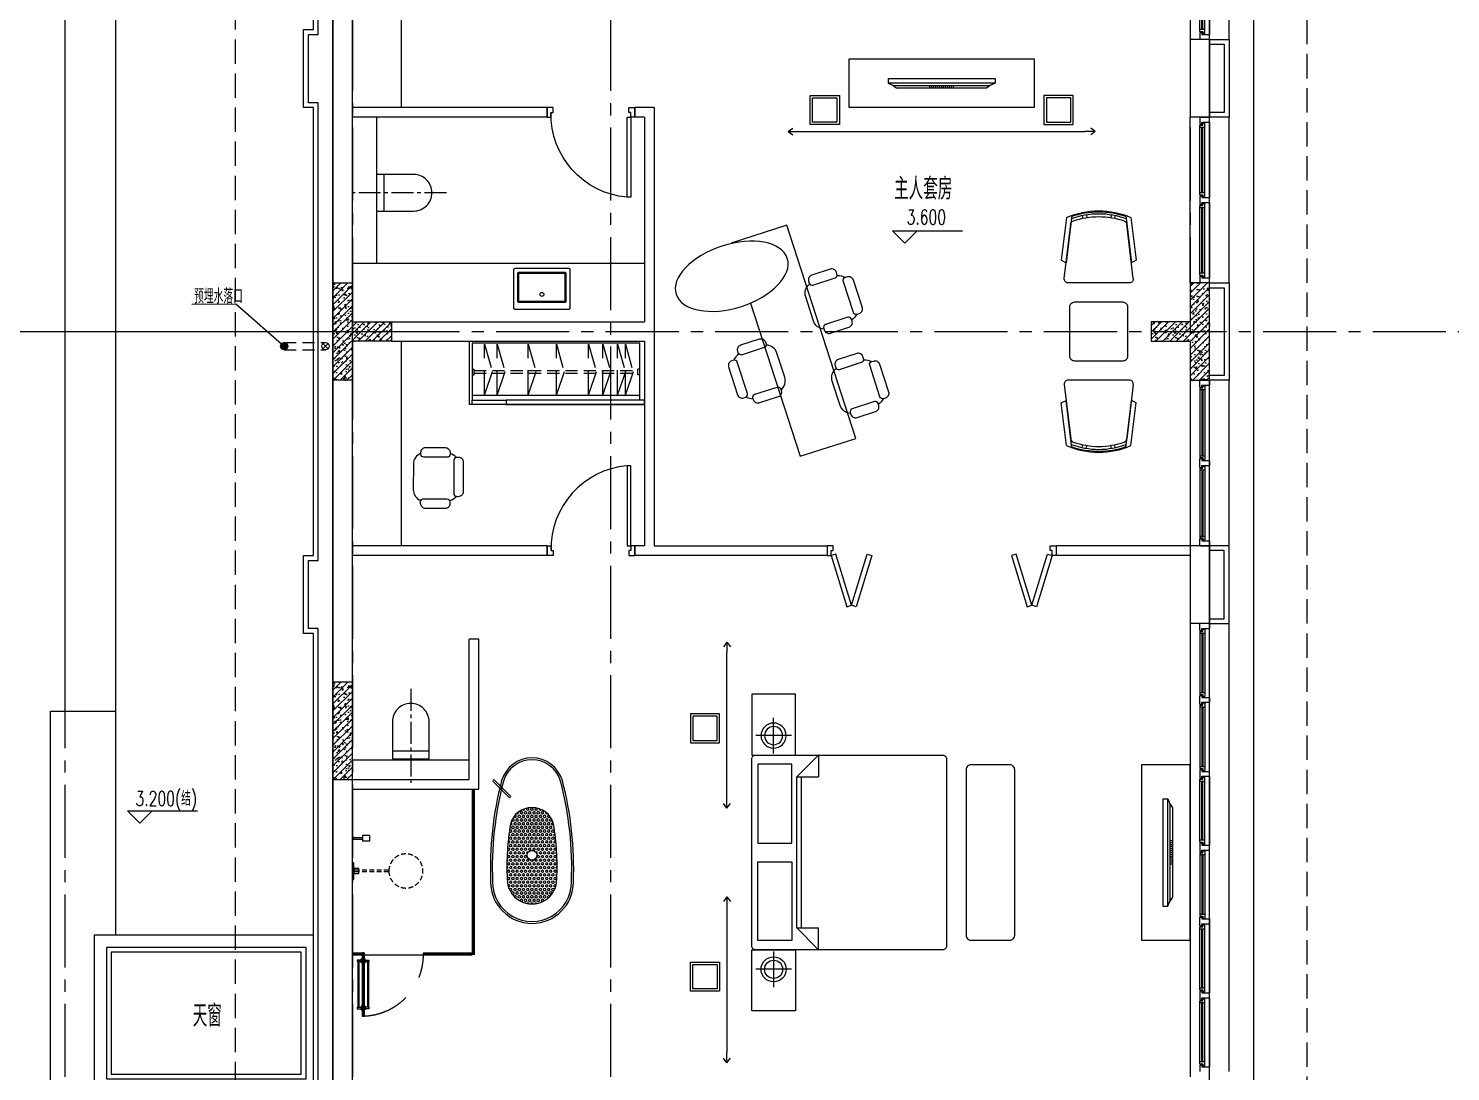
# Model space of a CAD drawing. Extents: x -395226 to -176901, y -140672 to 68263.
# Drawn here: x -269940 to -255341, y 26080 to 36792 of the extents above; entities that cross this region are included whole.
import ezdxf
from ezdxf.enums import TextEntityAlignment as Align

# ---------------------------------------------------------------- set-up
doc = ezdxf.new("R2010")
doc.units = 0
doc.header["$LTSCALE"] = 1000
doc.header["$MEASUREMENT"] = 0
for name, pattern in [('ACAD_ISO08W100', [36, 24, -3, 6, -3]), ('DASH', [0.35, 0.25, -0.1]), ('HIDDEN2', [0.1875, 0.125, -0.0625]), ('Plans$0$CENTER2', [1.125, 0.75, -0.125, 0.125, -0.125]), ('Plans$0$DASHED', [0.75, 0.5, -0.25]), ('Plans$0$DASHED2', [0.375, 0.25, -0.125]), ('Plans$0$HIDDEN', [0.375, 0.25, -0.125]), ('Plans$0$HIDDEN2', [0.1875, 0.125, -0.0625])]:
    doc.linetypes.add(name, pattern=pattern)
doc.layers.get('0').update_dxf_attribs({"linetype": 'CONTINUOUS'})
doc.layers.get('Defpoints').update_dxf_attribs({"linetype": 'CONTINUOUS'})
for name, color, linetype in [('A-COLUMN', 1, 'CONTINUOUS'), ('A-COLUMN-hatch', 252, 'CONTINUOUS'), ('A-DOTE', 8, 'ACAD_ISO08W100'), ('A-FACADE', 5, 'CONTINUOUS'), ('A-FIN-GRAN', 34, 'CONTINUOUS'), ('A-FUR', 251, 'CONTINUOUS'), ('A-LINE', 8, 'CONTINUOUS'), ('A-LVTRY', 147, 'CONTINUOUS'), ('A-NOTE', 150, 'CONTINUOUS'), ('A-RAIN', 6, 'CONTINUOUS'), ('A-ROOF', 7, 'CONTINUOUS'), ('A-TEXT-CN', 31, 'CONTINUOUS'), ('A-WALL', 2, 'CONTINUOUS'), ('A-WINDOW', 4, 'CONTINUOUS'), ('A-隔墙', 3, 'CONTINUOUS'), ('Plans$0$A_Furniture', 40, 'CONTINUOUS'), ('Plans$0$A_Hatch', 252, 'CONTINUOUS'), ('Plans$0$A_Sanitary', 150, 'CONTINUOUS'), ('Plans$0$Grid', 9, 'Plans$0$CENTER2'), ('Plans$0$WALL', 3, 'CONTINUOUS')]:
    doc.layers.add(name, color=color, linetype=linetype)
doc.layers.add('A-LEVEL', color=135, linetype='CONTINUOUS', lineweight=0)
doc.styles.add('_HZTXT', font='tjromans.shx', dxfattribs={"width": 0.7, "bigfont": 'tjhztxt.shx'})
doc.styles.add('PRC-S', font='tjromans.shx', dxfattribs={"width": 0.7, "bigfont": 'tjhztxt.shx'})
doc.styles.add('TJHZTXT', font='tjromans.shx', dxfattribs={"width": 0.8, "bigfont": 'tjhztxt.shx'})
doc.styles.add('zjz', font='tjromans.shx', dxfattribs={"width": 0.7, "height": 500, "bigfont": 'tjhztxt.shx'})
doc.linetypes.add('Plans$0$BATTING', pattern='A,0.0001,-0.1,[134,ltypeshp.shx,S=0.1,R=0,X=-0.1,Y=0],-0.2,[134,ltypeshp.shx,S=0.1,R=180,X=0.1,Y=0],-0.1', length=0.4001)

# ---------------------------------------------------------------- blocks, each defined once
blk = doc.blocks.new('Grid')
at = {"layer": 'Plans$0$Grid', "color": 8}
for p, q in [((-22498.2, 23320), (-22498.2, -15380)), ((-19548.2, 23320), (-19548.2, -15380)), ((-16898.2, 23320), (-16898.2, -15380)), ((-10948.2, 23320), (-10948.2, -15380)), ((-28198.2, -2400), (8601.8, -2400))]:
    blk.add_line(p, q, dxfattribs=at)
blk = doc.blocks.new('Columes_2F')
at = {"layer": 'A-COLUMN-hatch'}
h = blk.add_hatch(dxfattribs=at)
h.set_pattern_fill('钢筋混凝土', color=256, scale=20, style=0)
h.set_pattern_definition([(45, (-11229.38, 7900), (-35.3553, 35.3553), []), (50, (-11229.38, 7900), (143.452, -12.55), [15, -165]), (355, (-11229.38, 7900), (-27.75, 150.438), [12, -132]), (100.451, (-11217.43, 7898.95), (115.702, 137.888), [12.748, -140.228]), (46.184, (-11229.38, 7940), (213.448, -33.104), [22.5, -247.5]), (96.636, (-11211.6, 7937.24), (186.933, 194.824), [19.122, -210.343]), (351.184, (-11229.38, 7940), (186.932, 194.824), [18, -198]), (21, (-11209.38, 7930), (119.381, -80.524), [15, -165]), (326, (-11209.38, 7930), (48.663, 145.03), [12, -132]), (71.451, (-11199.43, 7923.29), (168.045, 64.506), [12.748, -140.228]), (37.5, (-11229.38, 7900), (2.432, 66.5788), [0, -130.4, 0, -134, 0, -132.5]), (7.5, (-11229.38, 7900), (52.614, 78.8823), [0, -76.4, 0, -127.4, 0, -50.5]), (327.5, (-11273.98, 7900), (106.7645, -4.511), [0, -50, 0, -156, 0, -207]), (317.5, (-11293.98, 7900), (116.637, 20.021), [0, -65, 0, -103.6, 0, -147])])
h.paths.add_polyline_path([(-11229, 8900), (-11029, 8900), (-11029, 8500), (-10629, 8500), (-10629, 8300), (-11029, 8300), (-11029, 7900), (-11229, 7900)])
h = blk.add_hatch(dxfattribs=at)
h.set_pattern_fill('钢筋混凝土', color=256, scale=20, style=0)
h.set_pattern_definition([(45, (-2829.38, 7900), (-35.3553, 35.3553), []), (50, (-2829.38, 7900), (143.452, -12.55), [15, -165]), (355, (-2829.38, 7900), (-27.75, 150.438), [12, -132]), (100.451, (-2817.43, 7898.95), (115.702, 137.888), [12.748, -140.228]), (46.184, (-2829.38, 7940), (213.448, -33.104), [22.5, -247.5]), (96.636, (-2811.6, 7937.24), (186.933, 194.824), [19.122, -210.343]), (351.184, (-2829.38, 7940), (186.932, 194.824), [18, -198]), (21, (-2809.38, 7930), (119.381, -80.524), [15, -165]), (326, (-2809.38, 7930), (48.663, 145.03), [12, -132]), (71.451, (-2799.43, 7923.29), (168.045, 64.506), [12.748, -140.228]), (37.5, (-2829.38, 7900), (2.432, 66.5788), [0, -130.4, 0, -134, 0, -132.5]), (7.5, (-2829.38, 7900), (52.614, 78.8823), [0, -76.4, 0, -127.4, 0, -50.5]), (327.5, (-2873.98, 7900), (106.7645, -4.511), [0, -50, 0, -156, 0, -207]), (317.5, (-2893.98, 7900), (116.637, 20.021), [0, -65, 0, -103.6, 0, -147])])
h.paths.add_polyline_path([(-2229, 8900), (-2429, 8900), (-2429, 8500), (-2829, 8500), (-2829, 8300), (-2429, 8300), (-2429, 7900), (-2229, 7900)])
h = blk.add_hatch(dxfattribs=at)
h.set_pattern_fill('钢筋混凝土', color=256, scale=20, style=0)
h.set_pattern_definition([(45, (-11229.38, 3800), (-35.3553, 35.3553), []), (50, (-11229.38, 3800), (143.452, -12.55), [15, -165]), (355, (-11229.38, 3800), (-27.75, 150.438), [12, -132]), (100.451, (-11217.43, 3798.95), (115.702, 137.888), [12.748, -140.228]), (46.184, (-11229.38, 3840), (213.448, -33.104), [22.5, -247.5]), (96.636, (-11211.6, 3837.24), (186.933, 194.824), [19.122, -210.343]), (351.184, (-11229.38, 3840), (186.93, 194.824), [18, -198]), (21, (-11209.38, 3830), (119.381, -80.524), [15, -165]), (326, (-11209.38, 3830), (48.663, 145.03), [12, -132]), (71.451, (-11199.43, 3823.29), (168.045, 64.506), [12.748, -140.228]), (37.5, (-11229.38, 3800), (2.432, 66.5788), [0, -130.4, 0, -134, 0, -132.5]), (7.5, (-11229.38, 3800), (52.614, 78.8823), [0, -76.4, 0, -127.4, 0, -50.5]), (327.5, (-11273.98, 3800), (106.7645, -4.511), [0, -50, 0, -156, 0, -207]), (317.5, (-11293.98, 3800), (116.637, 20.021), [0, -65, 0, -103.6, 0, -147])])
h.paths.add_polyline_path([(-11029, 4800), (-11229, 4800), (-11229, 3800), (-11029, 3800)])
for points in [[(-11229, 8900), (-11029, 8900), (-11029, 8500), (-10629, 8500), (-10629, 8300), (-11029, 8300), (-11029, 7900), (-11229, 7900)], [(-2229, 8900), (-2429, 8900), (-2429, 8500), (-2829, 8500), (-2829, 8300), (-2429, 8300), (-2429, 7900), (-2229, 7900)], [(-11029, 4800), (-11229, 4800), (-11229, 3800), (-11029, 3800)]]:
    blk.add_lwpolyline(points, close=True)
blk = doc.blocks.new('Plans$0$dr-900_swing')
for points in [[(100, 900), (100, 860), (50, 860), (50, 840), (0, 840), (0, 900)], [(100, 0), (100, 40), (50, 40), (50, 60), (0, 60), (0, 0)], [(100, 40), (920, 40), (920, 80), (100, 80)]]:
    blk.add_lwpolyline(points, close=True)
blk.add_arc((69, 6), 855, 4.9959, 91.2484)
blk = doc.blocks.new('Plans$0$CA1')
for points in [[(12.6, -9.6), (46.6, -9.6, 0.414214), (49.6, -6.6), (49.6, -4.6, 0.414214), (44.6, 0.4), (14.6, 0.4, 0.414214), (9.6, -4.6), (9.6, -6.6, 0.414214)], [(-0.4, -18.5, -0.414214), (4.6, -13.5), (6.6, -13.5, -0.414214), (9.6, -16.5), (9.6, -40.5, -0.414214), (6.6, -43.5), (4.6, -43.5, -0.414214), (-0.4, -38.5)], [(62.2, -18.5), (62.2, -38.5, -0.414214), (57.2, -43.5), (55.2, -43.5, -0.414214), (52.2, -40.5), (52.2, -16.5, -0.414214), (55.2, -13.5), (57.2, -13.5, -0.414214)]]:
    blk.add_lwpolyline(points, format="xyb", close=True)
for points in [[(9.6, -7, 0.105081), (5.8, -13.5)], [(53.9, -13.5, 0.115574), (49.6, -6.5)], [(5.6, -43.4, 0.311956), (16.8, -51.2), (42.8, -51.2, 0.312543), (54.1, -43.4)]]:
    blk.add_lwpolyline(points, format="xyb")
blk = doc.blocks.new('Plans$0$A$C647D47BD')
for p, q in [((55, 672), (0, 232)), ((31, 45), (97, 602)), ((108, 693), (50, 207)), ((216, 692), (223, 663)), ((255, 700), (261, 670)), ((515, 700), (509, 670)), ((554, 692), (547, 663)), ((662, 693), (720, 207)), ((739, 45), (673, 602)), ((715, 672), (770, 232)), ((0, 232), (50, 207)), ((770, 232), (720, 207)), ((70, 0), (700, 0))]:
    blk.add_line(p, q)
for centre, radius, start, end in [((385, -97), 837, 66.7873, 113.2127), ((385, -107), 837, 70.5362, 109.4638), ((136, 597), 40, 109.4432, 173.2466), ((385, -107), 817, 69.8481, 110.1519), ((385, -107), 787, 70.5568, 109.4432), ((634, 597), 40, 6.7534, 70.5568), ((70, 40), 40, 173.2466, 270), ((700, 40), 40, 270, 6.7534)]:
    blk.add_arc(centre, radius, start, end)
blk = doc.blocks.new('Plans$0$CLOSET P')
blk.add_lwpolyline([(382, 188), (0, 188), (0, -188), (382, -188, 0.414214), (570, 0), (570, 0, 0.414214)], format="xyb", close=True)
blk.add_lwpolyline([(80, -188), (80, 188)])
at = {"color": 8, "linetype": 'Plans$0$CENTER2', "ltscale": 0.3}
blk.add_lwpolyline([(719, 0), (-245, 0)], dxfattribs=at)
blk = doc.blocks.new('Plans$0$adfadfasdf')
for p, q in [((0, -550), (0, 550)), ((0, 550), (50, 550)), ((50, 550), (50, -550)), ((50, 550), (72, 499)), ((72, -499), (72, 499)), ((72, 499), (100, 459)), ((100, 459), (100, -459)), ((100, 120), (72, 120)), ((100, 100), (72, 100)), ((100, 80), (72, 80)), ((100, 60), (72, 60)), ((100, 40), (72, 40)), ((100, 20), (72, 20)), ((100, 0), (72, 0)), ((100, -20), (72, -20)), ((100, -40), (72, -40)), ((100, -60), (72, -60)), ((100, -80), (72, -80)), ((100, -100), (72, -100)), ((100, -120), (72, -120)), ((0, -550), (50, -550)), ((50, -550), (72, -499)), ((72, -499), (100, -459))]:
    blk.add_line(p, q)
blk = doc.blocks.new('Plans$0$duravit-built in wash basin_03175800_plan')
at = {"ltscale": 400}
for points in [[(-415, 280), (-415, -280, 0.414214), (-405, -290), (-10, -290, 0.414214), (0, -280), (0, 280, 0.414214), (-10, 290), (-405, 290, 0.414214)], [(-375, 240), (-375, -240, 0.414214), (-365, -250), (-80, -250, 0.414214), (-70, -240), (-70, 240, 0.414214), (-80, 250), (-365, 250, 0.414214)]]:
    blk.add_lwpolyline(points, format="xyb", close=True, dxfattribs=at)
blk.add_lwpolyline([(-365, 240), (-365, -240), (-80, -240), (-80, 240)], close=True, dxfattribs=at)
blk.add_circle((-150, 0), 20, dxfattribs=at)
blk = doc.blocks.new('Plans$0$bed king')
for p, q in [((462, 775), (687, 1000)), ((687, 1000), (687, 775)), ((462, -775), (462, 775)), ((462, 775), (687, 775)), ((512, -775), (512, 775)), ((462, -775), (687, -775)), ((462, -775), (687, -1000)), ((687, -1000), (687, -775))]:
    blk.add_line(p, q)
blk.add_lwpolyline([(40, 1000), (1960, 1000, -0.414214), (2000, 960), (2000, -960, -0.414214), (1960, -1000), (40, -1000, -0.414214), (0, -960), (0, 960, -0.414214)], format="xyb", close=True)
for points in [[(63, 905), (63, 96), (413, 96), (413, 905)], [(63, -905), (63, -96), (413, -96), (413, -905)]]:
    blk.add_lwpolyline(points, close=True)
blk = doc.blocks.new('Plans$0$BED_KING')
blk.add_blockref('Plans$0$bed king', (-1674, 1455))
blk = doc.blocks.new('Plans$0$bedside_lamp')
for p, q in [((156075, 2667), (156075, 3033)), ((155892, 2850), (156258, 2850))]:
    blk.add_line(p, q)
for radius in [129, 93]:
    blk.add_circle((156075, 2850), radius)
blk = doc.blocks.new('Plans$0$A$C329745DB')
at = {"linetype": 'Plans$0$DASHED2'}
for p, q in [((0, 85), (15, 85)), ((15, 85), (15, -85)), ((15, -85), (0, -85))]:
    blk.add_line(p, q, dxfattribs=at)
blk.add_line((0, -85), (0, 85))
at = {"linetype": 'Plans$0$DASHED2', "ltscale": 0.2}
for p, q in [((375, 10), (0, 10)), ((0, 10), (0, -10)), ((375, -10), (0, -10))]:
    blk.add_line(p, q, dxfattribs=at)
at = {"lineweight": 15}
for p, q in [((16, -326), (105, -326)), ((16, -345), (105, -345))]:
    blk.add_line(p, q, dxfattribs=at)
at = {"linetype": 'Plans$0$DASHED2'}
blk.add_lwpolyline([(15, -25), (15, 25), (65, 25), (65, -25)], close=True, dxfattribs=at)
at = {"lineweight": 15}
blk.add_lwpolyline([(180, -308), (180, -365), (105, -365), (105, -308)], close=True, dxfattribs=at)
at = {"linetype": 'Plans$0$DASHED2', "ltscale": 0.2}
blk.add_circle((550, 0), 175, dxfattribs=at)
at = {"lineweight": 15}
for radius, start, end in [(12.5, 49.3242, 311.3083), (9.5, 86.2923, 273.935)]:
    blk.add_arc((16, -336), radius, start, end, dxfattribs=at)
blk = doc.blocks.new('Plans$0$BU-812 TOP')
at = {"layer": 'Plans$0$A_Hatch'}
h = blk.add_hatch(dxfattribs=at)
h.set_pattern_fill('HEX', color=256, scale=100, style=0)
h.set_pattern_definition([(0, (-42294.75, -1997.332), (0, 21.650635), [12.5, -25]), (120, (-42294.75, -1997.332), (-18.75, -10.825318), [12.5, -25]), (60, (-42282.25, -1997.332), (-18.75, 10.825318), [12.5, -25])])
edge = h.paths.add_edge_path()
edge.add_arc((-120, -2436), 2694, 80.6391, 92.6031)
edge.add_arc((-245, 0), 255, 89.3335, 270.6665)
edge.add_arc((-120, 2436), 2694, 267.3969, 279.3609)
edge.add_arc((261, 0), 229, 284.4512, 435.5488)
h.paths.add_polyline_path([(50, 0, 1), (-50, 0, 1)], flags=16)
for points in [[(766, 312, 0.073946), (-275, 425, 1), (-275, -425, 0.073946), (766, -312, 0.748916)], [(761, 293, 0.073954), (-275, 405, 1.000964), (-275, -405, 0.073954), (761, -293, 0.748175)], [(318, 222, 0.05225), (-242, 255, 1.011701), (-242, -255, 0.05225), (318, -222, 0.774964)]]:
    blk.add_lwpolyline(points, format="xyb", close=True)
for points in [[(758, 400), (589, 230)], [(603, 216), (772, 385)], [(589, 230), (603, 216)]]:
    blk.add_lwpolyline(points)
blk.add_circle((0, 0), 50)
blk.add_arc((765, 393), 10, 315, 135)
blk = doc.blocks.new('Plans$0$A$C0CE53308')
for p, q in [((213, -1665), (213, -565)), ((213, -565), (264, -565)), ((264, -565), (264, -1665)), ((264, -565), (286, -616)), ((286, -1614), (286, -616)), ((313, -656), (286, -616)), ((313, -1574), (313, -656)), ((313, -995), (286, -995)), ((313, -1015), (286, -1015)), ((313, -1035), (286, -1035)), ((313, -1055), (286, -1055)), ((313, -1075), (286, -1075)), ((313, -1095), (286, -1095)), ((313, -1115), (286, -1115)), ((313, -1135), (286, -1135)), ((313, -1155), (286, -1155)), ((313, -1175), (286, -1175)), ((313, -1195), (286, -1195)), ((313, -1215), (286, -1215)), ((313, -1235), (286, -1235)), ((286, -1614), (313, -1574)), ((213, -1665), (264, -1665)), ((264, -1665), (286, -1614))]:
    blk.add_line(p, q)
blk = doc.blocks.new('Plans$0$A$C3BDB0B4F')
for points in [[(-297, 626), (-249, 611), (-410, 85), (-458, 100)], [(-201, 626), (-249, 611), (-88, 85), (-40, 100)]]:
    blk.add_lwpolyline(points, close=True)
blk.add_lwpolyline([(0, 100), (-40, 100), (-40, 50), (-60, 50), (-60, 0), (0, 0)])
blk = doc.blocks.new('Plans$0$TOWEL BAR T')
for points in [[(0, 485), (10, 485), (10, 525), (0, 525)], [(0, 40), (10, 40), (10, 0), (0, 0)]]:
    blk.add_lwpolyline(points, close=True)
for points in [[(10, 512.5), (50, 512.5), (50, 497.5)], [(10, 497.5), (50, 497.5)], [(35, 497.5), (35, 27.5)], [(45, 497.5), (45, 27.5)], [(50, 27.5), (50, 12.5), (10, 12.5)], [(50, 27.5), (10, 27.5)]]:
    blk.add_lwpolyline(points)
blk = doc.blocks.new('Plans$0$A$C76BA0BB8')
for p, q in [((0, 0), (0, -650)), ((20, 0), (0, 0)), ((10, 0), (10, -650)), ((20, 0), (20, -650)), ((20, -650), (0, -650))]:
    blk.add_line(p, q)
at = {"layer": 'Plans$0$A_Sanitary', "color": 8, "linetype": 'Plans$0$DASHED'}
blk.add_arc((-3, -17), 633, 270.2686, 1.5218, dxfattribs=at)
at = {"extrusion": (0, 0, -1), "zscale": -1}
blk.add_blockref('Plans$0$TOWEL BAR T', (0, -587), dxfattribs=at)
blk.add_blockref('Plans$0$TOWEL BAR T', (20, -587))
blk = doc.blocks.new('A$C27EA7CCC')
at = {"layer": 'A-LEVEL', "linetype": 'ByBlock'}
blk.add_lwpolyline([(1018, 509), (509, 0), (0, 509), (2880, 509)], dxfattribs=at)
at = {"layer": 'A-LEVEL', "style": 'zjz', "width": 0.7}
for tag, p in [('-6.000（建筑）', (3635, 1346)), ('-6.300（结构）', (3635, 645))]:
    blk.add_attdef(tag, text='', height=600, dxfattribs=at).set_placement(p, align=Align.RIGHT)
blk = doc.blocks.new('Plans$0$A$C79597E0F')
at = {"layer": 'A-FACADE'}
blk.add_lwpolyline([(2300, 150), (50, 150), (50, -1450), (2300, -1450)], dxfattribs=at)
at = {"layer": 'A-WINDOW'}
for points in [[(2225, 25), (175, 25), (175, -1325), (2225, -1325)], [(2175, -25), (225, -25), (225, -1275), (2175, -1275)]]:
    blk.add_lwpolyline(points, close=True, dxfattribs=at)
blk = doc.blocks.new('Plans$0$A$C3079423F')
at = {"ltscale": 1.5}
for p, q in [((0, 4550), (0, -50)), ((100, 4480), (100, 4550)), ((200, 4550), (200, 4500)), ((100, 4480), (120, 4480)), ((100, 4470), (100, 3822)), ((100, 4470), (130, 4470)), ((150, 4450), (100, 4450)), ((120, 4480), (120, 4500)), ((120, 4500), (200, 4500)), ((120, 4450), (120, 3842)), ((130, 4470), (130, 4490)), ((150, 4490), (130, 4490)), ((130, 4450), (130, 3842)), ((150, 4490), (150, 3802)), ((200, 3792), (200, 4500)), ((100, 3842), (150, 3842)), ((100, 3822), (130, 3822)), ((100, 3722), (100, 3812)), ((100, 3812), (120, 3812)), ((120, 3812), (120, 3792)), ((130, 3822), (130, 3802)), ((130, 3802), (150, 3802)), ((100, 3722), (120, 3722)), ((100, 3712), (100, 3063)), ((100, 3712), (130, 3712)), ((150, 3692), (100, 3692)), ((120, 3792), (200, 3792)), ((120, 3722), (120, 3742)), ((120, 3742), (200, 3742)), ((120, 3692), (120, 3083)), ((130, 3712), (130, 3732)), ((150, 3732), (130, 3732)), ((130, 3692), (130, 3083)), ((150, 3732), (150, 3043)), ((200, 3792), (200, 3742)), ((200, 3033), (200, 3742)), ((100, 3083), (150, 3083)), ((100, 3063), (130, 3063)), ((100, 3053), (120, 3053)), ((100, 3053), (100, 2963)), ((100, 2963), (120, 2963)), ((100, 2305), (100, 2953)), ((100, 2953), (130, 2953)), ((100, 2933), (150, 2933)), ((120, 3053), (120, 3033)), ((120, 3033), (200, 3033)), ((120, 2983), (200, 2983)), ((120, 2963), (120, 2983)), ((120, 2325), (120, 2933)), ((130, 3063), (130, 3043)), ((130, 3043), (150, 3043)), ((130, 2953), (130, 2973)), ((130, 2973), (150, 2973)), ((130, 2325), (130, 2933)), ((150, 2285), (150, 2973)), ((200, 2983), (200, 3033)), ((200, 2983), (200, 2275)), ((150, 2325), (100, 2325)), ((100, 2305), (130, 2305)), ((100, 2195), (100, 1547)), ((100, 2195), (130, 2195)), ((130, 2305), (130, 2285)), ((150, 2285), (130, 2285)), ((130, 2195), (130, 2215)), ((150, 2215), (130, 2215)), ((150, 2215), (150, 1527)), ((200, 1517), (200, 2225)), ((150, 2175), (100, 2175)), ((120, 2175), (120, 1567)), ((130, 2175), (130, 1567)), ((100, 1567), (150, 1567)), ((100, 1547), (130, 1547)), ((100, 1447), (100, 1537)), ((100, 1537), (120, 1537)), ((120, 1537), (120, 1517)), ((120, 1517), (200, 1517)), ((120, 1447), (120, 1467)), ((120, 1467), (200, 1467)), ((130, 1547), (130, 1527)), ((130, 1527), (150, 1527)), ((200, 1517), (200, 1467)), ((200, 1467), (200, 758)), ((100, 1447), (120, 1447)), ((100, 788), (100, 1437)), ((100, 1437), (130, 1437)), ((100, 1417), (150, 1417)), ((120, 808), (120, 1417)), ((130, 1437), (130, 1457)), ((130, 1457), (150, 1457)), ((130, 808), (130, 1417)), ((150, 768), (150, 1457)), ((150, 808), (100, 808)), ((100, 788), (130, 788)), ((100, 778), (120, 778)), ((100, 778), (100, 688)), ((120, 778), (120, 758)), ((120, 758), (200, 758)), ((130, 788), (130, 768)), ((150, 768), (130, 768)), ((200, 708), (200, 758)), ((100, 688), (120, 688)), ((100, 30), (100, 678)), ((100, 678), (130, 678)), ((100, 658), (150, 658)), ((120, 708), (200, 708)), ((120, 688), (120, 708)), ((120, 50), (120, 658)), ((130, 678), (130, 698)), ((130, 698), (150, 698)), ((130, 50), (130, 658)), ((150, 10), (150, 698)), ((200, 708), (200, 0)), ((150, 50), (100, 50)), ((100, 30), (130, 30)), ((100, 20), (120, 20)), ((100, 20), (100, -50)), ((120, 20), (120, 0)), ((120, 0), (200, 0)), ((130, 30), (130, 10)), ((150, 10), (130, 10)), ((200, -50), (200, 0))]:
    blk.add_line(p, q, dxfattribs=at)
for points in [[(120, 2295), (100, 2295), (100, 2205), (120, 2205), (120, 2225), (200, 2225), (200, 2275)], [(120, 2295), (120, 2275)], [(120, 2275), (200, 2275)]]:
    blk.add_lwpolyline(points, dxfattribs=at)
blk = doc.blocks.new('Plans$0$A$C2E6C0B3D')
at = {"ltscale": 1.5}
for p, q in [((0, -50), (0, 1650)), ((100, 1650), (100, 1580)), ((100, 1650), (200, 1650)), ((200, 1600), (200, 1650)), ((100, 1580), (120, 1580)), ((100, 855), (100, 1570)), ((100, 1570), (130, 1570)), ((100, 1550), (150, 1550)), ((120, 1600), (200, 1600)), ((120, 1580), (120, 1600)), ((120, 875), (120, 1550)), ((130, 1570), (130, 1590)), ((130, 1590), (150, 1590)), ((130, 875), (130, 1550)), ((150, 835), (150, 1590)), ((200, 1600), (200, 825)), ((150, 875), (100, 875)), ((100, 855), (130, 855)), ((100, 845), (120, 845)), ((100, 845), (100, 755)), ((100, 755), (120, 755)), ((100, 30), (100, 745)), ((100, 745), (130, 745)), ((120, 845), (120, 825)), ((120, 825), (200, 825)), ((120, 775), (200, 775)), ((120, 755), (120, 775)), ((130, 855), (130, 835)), ((150, 835), (130, 835)), ((130, 745), (130, 765)), ((130, 765), (150, 765)), ((150, 10), (150, 765)), ((200, 775), (200, 825)), ((200, 775), (200, 0)), ((100, 725), (150, 725)), ((120, 50), (120, 725)), ((130, 50), (130, 725)), ((150, 50), (100, 50)), ((100, 30), (130, 30)), ((100, 20), (120, 20)), ((100, 20), (100, -50)), ((120, 20), (120, 0)), ((120, 0), (200, 0)), ((130, 30), (130, 10)), ((150, 10), (130, 10)), ((200, -50), (200, 0))]:
    blk.add_line(p, q, dxfattribs=at)
blk = doc.blocks.new('floor drain@75')
at = {"layer": 'A-RAIN'}
h = blk.add_hatch(dxfattribs=at)
h.set_pattern_fill('ANSI31', color=256, scale=0.2, style=0)
edge = h.paths.add_edge_path()
edge.add_arc((0, 0), 0.0938, 0, 360)
blk.add_circle((0, 0), 0.0938, dxfattribs=at)
blk = doc.blocks.new('RAIN PIPE@100x100')
for p, q in [((-27, -27), (27, 27)), ((-27, 27), (27, -27))]:
    blk.add_line(p, q)
blk.add_circle((0, 0), 37.5)

msp = doc.modelspace()

# ---------------------------------------------------------------- linework, layer by layer
for p, q in [((-269044.9, 47319.8), (-269044.9, 27479.8)), ((-269564.9, 46969.8), (-269564.9, 29779.8))]:
    msp.add_line(p, q)
at = {"layer": 'A-FIN-GRAN'}
for points in [[(-261714.9, 25179.8), (-261714.9, 24979.8), (-261914.9, 24979.8), (-261914.9, 24879.8), (-262714.9, 24879.8), (-262714.9, 24979.8), (-266314.9, 24979.8), (-266314.9, 24879.8), (-267114.9, 24879.8), (-267114.9, 25679.8), (-267014.9, 25679.8), (-267014.9, 30579.8), (-267114.9, 30579.8), (-267114.9, 31379.8), (-267014.9, 31379.8), (-267014.9, 35979.8), (-267114.9, 35979.8), (-267114.9, 36779.8), (-267014.9, 36779.8), (-267014.9, 41679.8), (-267114.9, 41679.8), (-267114.9, 42479.8), (-266314.9, 42479.8)], [(-261764.9, 25179.8), (-261764.9, 25029.8), (-261964.9, 25029.8), (-261964.9, 24929.8), (-262664.9, 24929.8), (-262664.9, 25029.8), (-266364.9, 25029.8), (-266364.9, 24929.8), (-267064.9, 24929.8), (-267064.9, 25629.8), (-266964.9, 25629.8), (-266964.9, 30629.8), (-267064.9, 30629.8), (-267064.9, 31329.8), (-266964.9, 31329.8), (-266964.9, 36029.8), (-267064.9, 36029.8), (-267064.9, 36729.8), (-266964.9, 36729.8), (-266964.9, 41729.8), (-267064.9, 41729.8), (-267064.9, 42429.8), (-266314.9, 42429.8)], [(-257814.9, 36679.8), (-257614.9, 36679.8), (-257614.9, 35879.8), (-257814.9, 35879.8)], [(-257814.9, 36629.8), (-257664.9, 36629.8), (-257664.9, 35929.8), (-257814.9, 35929.8)], [(-257814.8, 34179.8), (-257614.8, 34179.8), (-257614.9, 33179.8), (-257814.9, 33179.8)], [(-257814.8, 34129.8), (-257664.8, 34129.8), (-257664.9, 33229.8), (-257814.9, 33229.8)], [(-257814.9, 30679.8), (-257614.9, 30679.8), (-257614.9, 31479.8), (-257814.9, 31479.8)], [(-257814.9, 30729.8), (-257664.9, 30729.8), (-257664.9, 31429.8), (-257814.9, 31429.8)]]:
    msp.add_lwpolyline(points, dxfattribs=at)
at = {"layer": 'A-FUR'}
for p, q in [((-263614.9, 33579.8), (-263614.9, 32929.8)), ((-265384.9, 33024.8), (-263664.9, 33024.8)), ((-263614.9, 32929.8), (-265414.9, 32929.8))]:
    msp.add_line(p, q, dxfattribs=at)
for points in [[(-266114.9, 40079.8), (-266114.9, 35979.8)], [(-262527, 33972.6), (-262018.5, 32398.1), (-261447.6, 32582.5), (-262154.3, 34771.2), (-262725.3, 34586.8), (-262723.9, 34582.5)], [(-266114.9, 33579.8), (-266114.9, 31479.8)], [(-265414.9, 33579.8), (-265414.9, 32929.8), (-265414.9, 32929.8)], [(-263664.9, 32974.8), (-263664.9, 33559.8), (-265384.9, 33559.8), (-265384.9, 32974.8)], [(-262769.6, 30488.7), (-262804.8, 30442.4)], [(-262769.6, 30488.7), (-262734.4, 30442.4)], [(-262769.6, 30488.7), (-262769.6, 30382.9)], [(-262769.6, 28786.2), (-262804.8, 28832.5)], [(-262769.6, 28786.2), (-262769.6, 28892)], [(-262769.6, 28786.2), (-262734.4, 28832.5)], [(-262769.6, 27873.4), (-262804.8, 27827.1)], [(-262769.6, 27873.4), (-262734.4, 27827.1)], [(-262769.6, 27873.4), (-262769.6, 27767.6)], [(-262769.6, 26170.9), (-262804.8, 26217.2)], [(-262769.6, 26170.9), (-262769.6, 26276.7)], [(-262769.6, 26170.9), (-262734.4, 26217.2)]]:
    msp.add_lwpolyline(points, dxfattribs=at)
for points in [[(-261514.9, 36479.8), (-259614.9, 36479.8), (-259614.9, 35979.8), (-261514.9, 35979.8)], [(-261914.9, 36104.8), (-261614.9, 36104.8), (-261614.9, 35804.8), (-261914.9, 35804.8)], [(-261889.9, 36079.8), (-261639.9, 36079.8), (-261639.9, 35829.8), (-261889.9, 35829.8)], [(-259214.9, 36104.8), (-259514.9, 36104.8), (-259514.9, 35804.8), (-259214.9, 35804.8)], [(-259239.9, 36079.8), (-259489.9, 36079.8), (-259489.9, 35829.8), (-259239.9, 35829.8)], [(-265384.9, 32929.8), (-265384.9, 32974.8), (-265037.4, 32974.8), (-265037.4, 32929.8)], [(-263614.9, 32929.8), (-263614.9, 32974.8), (-265037.4, 32974.8), (-265037.4, 32929.8)], [(-262514.9, 29954.8), (-262514.9, 29329.8), (-262064.9, 29329.8), (-262064.9, 29954.8)], [(-263144.3, 29754.8), (-263144.3, 29454.8), (-262844.3, 29454.8), (-262844.3, 29754.8)], [(-263119.3, 29729.8), (-263119.3, 29479.8), (-262869.3, 29479.8), (-262869.3, 29729.8)], [(-258014.9, 27429.8), (-258014.9, 29229.8), (-258514.9, 29229.8), (-258514.9, 27429.8)], [(-262514.9, 26704.8), (-262514.9, 27329.8), (-262064.9, 27329.8), (-262064.9, 26704.8)], [(-263144.3, 26904.8), (-263144.3, 27204.8), (-262844.3, 27204.8), (-262844.3, 26904.8)], [(-263119.3, 26929.8), (-263119.3, 27179.8), (-262869.3, 27179.8), (-262869.3, 26929.8)]]:
    msp.add_lwpolyline(points, close=True, dxfattribs=at)
for points in [[(-258652.4, 33429.8), (-258652.4, 33929.8, 0.4142136), (-258702.4, 33979.8), (-259202.4, 33979.8, 0.4142136), (-259252.4, 33929.8), (-259252.4, 33429.8, 0.4142136), (-259202.4, 33379.8), (-258702.4, 33379.8, 0.4142136)], [(-260264.9, 27429.8), (-259864.9, 27429.8, 0.4142136), (-259814.9, 27479.8), (-259814.9, 29179.8, 0.4142136), (-259864.9, 29229.8), (-260264.9, 29229.8, 0.4142136), (-260314.9, 29179.8), (-260314.9, 27479.8, 0.4142136)]]:
    msp.add_lwpolyline(points, format="xyb", close=True, dxfattribs=at)
at = {"layer": 'A-FUR', "extrusion": (0, 0, -1)}
msp.add_ellipse((-262720.6, 34246.8), major_axis=(-571, -184.4), ratio=0.5416667, dxfattribs=at)
at = {"layer": 'A-LINE'}
for p, q in [((-257614.9, 36679.8), (-257614.9, 41279.8)), ((-257614.8, 34179.8), (-257614.9, 35879.8)), ((-275264.9, 33679.8), (-265614.9, 33679.8)), ((-257614.9, 31479.8), (-257614.9, 33179.8)), ((-257614.9, 26079.8), (-257614.9, 30679.8))]:
    msp.add_line(p, q, dxfattribs=at)
at = {"layer": 'A-LINE', "ltscale": 200}
for points in [[(-262140.7, 35733.5), (-262094.4, 35768.7)], [(-258989, 35733.5), (-259035.3, 35768.7)], [(-262140.7, 35733.5), (-262094.4, 35698.3)], [(-262140.7, 35733.5), (-262035, 35733.5)], [(-258989, 35733.5), (-259094.7, 35733.5)], [(-258989, 35733.5), (-259035.3, 35698.3)]]:
    msp.add_lwpolyline(points, dxfattribs=at)
at = {"layer": 'A-LINE', "linetype": 'Plans$0$BATTING', "ltscale": 0.08}
for points in [[(-262035, 35733.5), (-259094.7, 35733.5)], [(-262769.6, 28892), (-262769.6, 30382.9)], [(-262769.6, 27767.6), (-262769.6, 26276.7)]]:
    msp.add_lwpolyline(points, dxfattribs=at)
at = {"layer": 'A-LVTRY'}
for p, q in [((-266368.5, 35879.8), (-266368.5, 34379.8)), ((-263614.9, 34379.8), (-266614.9, 34379.8)), ((-266614.9, 29279.8), (-265414.9, 29279.8)), ((-265687.3, 27279.8), (-265707.3, 27279.8))]:
    msp.add_line(p, q, dxfattribs=at)
for points in [[(-265384.9, 28979.8), (-265384.9, 27279.8)], [(-265374.9, 28979.8), (-265374.9, 27279.8)], [(-265364.9, 28979.8), (-265364.9, 27279.8)], [(-266614.9, 27299.8), (-266514.9, 27299.8)], [(-266614.9, 27289.8), (-266514.9, 27289.8)], [(-266614.9, 27279.8), (-265384.9, 27279.8)], [(-265884.9, 27299.8), (-265384.9, 27299.8)], [(-265884.9, 27289.8), (-265384.9, 27289.8)]]:
    msp.add_lwpolyline(points, dxfattribs=at)
at = {"layer": 'A-NOTE'}
msp.add_lwpolyline([(-268263.9, 33959.6), (-267812.4, 33963.4), (-267314.9, 33529.8)], dxfattribs=at)
at = {"layer": 'A-RAIN', "linetype": 'HIDDEN2'}
for p, q in [((-267314.9, 33567.3), (-266889.9, 33567.3)), ((-267314.9, 33492.3), (-266889.9, 33492.3))]:
    msp.add_line(p, q, dxfattribs=at)
at = {"layer": 'A-ROOF', "linetype": 'DASH'}
msp.add_lwpolyline([(-256814.9, 43179.8), (-256814.9, 24179.8), (-267814.9, 24179.8), (-267814.9, 43179.8)], close=True, dxfattribs=at)
at = {"layer": 'A-ROOF'}
msp.add_lwpolyline([(-263764.9, 42629.8), (-257364.9, 42629.8), (-257364.9, 24729.8), (-269714.9, 24729.8), (-269714.9, 29779.8), (-269044.9, 29779.8)], dxfattribs=at)
at = {"layer": 'A-WALL'}
for p, q in [((-266814.9, 25179.8), (-266814.9, 42179.8)), ((-266614.9, 25379.8), (-266614.9, 41979.8)), ((-258014.9, 36679.8), (-258014.9, 35879.8)), ((-257814.9, 36679.8), (-258014.9, 36679.8)), ((-257814.9, 36679.8), (-257814.9, 35879.8)), ((-257814.9, 35879.8), (-258014.9, 35879.8)), ((-257814.9, 35879.8), (-258014.9, 35879.8)), ((-258014.9, 34479.8), (-258014.9, 33779.8)), ((-266814.9, 32979.8), (-266814.9, 34187.8)), ((-266614.9, 33779.8), (-266614.9, 34187.8)), ((-266214.9, 33779.8), (-263614.9, 33779.8)), ((-266614.9, 32979.8), (-266614.9, 33579.8)), ((-266214.9, 33579.8), (-263614.9, 33579.8)), ((-258014.9, 33579.8), (-258014.9, 32879.8)), ((-266814.9, 29679.8), (-266814.9, 31979.8)), ((-266614.9, 29479.8), (-266614.9, 31979.8)), ((-258014.9, 31479.8), (-258014.9, 30679.8)), ((-257814.9, 31479.8), (-258014.9, 31479.8)), ((-257814.9, 31479.8), (-257814.9, 30679.8)), ((-257814.9, 30679.8), (-258014.9, 30679.8))]:
    msp.add_line(p, q, dxfattribs=at)
at = {"layer": 'A-隔墙'}
for p, q in [((-261739.9, 31479.8), (-261739.9, 31379.8)), ((-259389.9, 31479.8), (-259389.9, 31379.8)), ((-265414.9, 29079.8), (-265414.9, 30519.2)), ((-265314.9, 28979.8), (-265314.9, 30519.2))]:
    msp.add_line(p, q, dxfattribs=at)
for points in [[(-264614.9, 35979.8), (-266614.9, 35979.8)], [(-263514.9, 35979.8), (-263714.9, 35979.8)], [(-263714.9, 35879.8), (-263714.9, 35979.8)], [(-263514.9, 35979.8), (-263514.9, 31479.8), (-261739.9, 31479.8)], [(-264614.9, 35879.8), (-266614.9, 35879.8)], [(-263614.9, 35879.8), (-263714.9, 35879.8)], [(-263614.9, 35879.8), (-263614.9, 33779.8)], [(-263614.9, 33579.8), (-263614.9, 31479.8)], [(-264614.9, 31479.8), (-266614.9, 31479.8)], [(-264614.9, 31479.8), (-264614.9, 31379.8)], [(-263614.9, 31479.8), (-263714.9, 31479.8)], [(-263714.9, 31479.8), (-263714.9, 31379.8)], [(-258014.9, 31479.8), (-259389.9, 31479.8)], [(-264614.9, 31379.8), (-266614.9, 31379.8)], [(-263514.9, 31379.8), (-263714.9, 31379.8)], [(-261739.9, 31379.8), (-263514.9, 31379.8)], [(-258014.9, 31379.8), (-259389.9, 31379.8)], [(-265314.9, 30519.2), (-265414.9, 30519.2)], [(-266614.9, 29079.8), (-265414.9, 29079.8)], [(-266614.9, 28979.8), (-265314.9, 28979.8)]]:
    msp.add_lwpolyline(points, dxfattribs=at)
at = {"layer": 'Defpoints', "color": 6}
msp.add_lwpolyline([(-266814.9, 42179.8), (-266814.9, 25179.8), (-257814.9, 25179.8), (-257814.9, 42179.8)], dxfattribs=at)
at = {"layer": 'Plans$0$A_Furniture', "color": 252, "linetype": 'Plans$0$HIDDEN2'}
for p, q in [((-265384.9, 33294.8), (-265364.9, 33294.8)), ((-265364.9, 33234.8), (-265364.9, 33294.8)), ((-263684.9, 33234.8), (-263684.9, 33294.8)), ((-263664.9, 33294.8), (-263684.9, 33294.8)), ((-265384.7, 33234.8), (-265364.9, 33234.8)), ((-265364.9, 33279.8), (-263684.9, 33279.8)), ((-265364.9, 33251.2), (-263684.9, 33251.2)), ((-263665, 33234.8), (-263684.9, 33234.8))]:
    msp.add_line(p, q, dxfattribs=at)
at = {"layer": 'Plans$0$A_Furniture', "color": 252, "linetype": 'Plans$0$HIDDEN'}
for points in [[(-265178.6, 33266.2), (-265257.6, 33031.5), (-265257.6, 33550.9)], [(-265048.3, 33266.2), (-265127.3, 33031.5), (-265127.3, 33550.9)], [(-264731, 33266.2), (-264810, 33031.5), (-264810, 33550.9)], [(-264440.9, 33266.2), (-264519.8, 33031.5), (-264519.8, 33550.9)], [(-264110.8, 33266.2), (-264189.8, 33031.5), (-264189.8, 33550.9)], [(-263963.1, 33266.2), (-264042.1, 33031.5), (-264042.1, 33550.9)], [(-263812.3, 33266.2), (-263891.3, 33031.5), (-263891.3, 33550.9)], [(-263733.3, 33266.2), (-263812.3, 33031.5), (-263812.3, 33550.9)]]:
    msp.add_lwpolyline(points, close=True, dxfattribs=at)
at = {"layer": 'Plans$0$WALL'}
msp.add_lwpolyline([(-264614.9, 35879.8), (-264614.9, 35979.8)], dxfattribs=at)

# ---------------------------------------------------------------- block references
msp.add_blockref('Plans$0$A$C79597E0F', (-269314.9, 27329.8))
at = {"layer": 'A-COLUMN'}
msp.add_blockref('Columes_2F', (-255585.5, 25279.8), dxfattribs=at)
at = {"layer": 'A-DOTE'}
msp.add_blockref('Grid', (-247066.6, 36079.8), dxfattribs=at)
at = {"layer": 'A-FUR', "extrusion": (0, 0, -1), "xscale": -1, "zscale": -1, "rotation": 90}
msp.add_blockref('Plans$0$adfadfasdf', (260564.9, 36279.8), dxfattribs=at)
at = {"layer": 'A-FUR', "xscale": -1, "rotation": 5.336083575002704e-08}
msp.add_blockref('Plans$0$A$C647D47BD', (-258567.4, 34179.8), dxfattribs=at)
at = {"layer": 'A-FUR', "zscale": 10}
for p, xscale, yscale, rotation in [((-261341.7, 33784.9), -9.999999999206974, 10, 287.8958820422595), ((-262611.3, 32892.8), 9.999999999206974, 10, 107.8958820422596), ((-261068.9, 32918.8), -9.999999999206974, 10, 287.8958820422595), ((-265475.7, 32482.9), 9.999999998684583, 10.00000000046566, 269.7039478469327)]:
    msp.add_blockref('Plans$0$CA1', p, dxfattribs=dict(at, xscale=xscale, yscale=yscale, rotation=rotation))
at = {"layer": 'A-FUR'}
for name, p, rotation in [('Plans$0$A$C647D47BD', (-258567.4, 33179.8), 179.9999999733196), ('Plans$0$bedside_lamp', (-106215.3, 29979.8), 180)]:
    msp.add_blockref(name, p, dxfattribs=dict(at, rotation=rotation))
at = {"layer": 'A-FUR', "xscale": -1}
msp.add_blockref('Plans$0$bedside_lamp', (-106215.3, 26679.8), dxfattribs=at)
at = {"layer": 'A-FUR'}
msp.add_blockref('Plans$0$BED_KING', (-260840.9, 26875), dxfattribs=at)
at = {"layer": 'A-FUR', "extrusion": (0, 0, -1), "zscale": -1, "rotation": 179.9999999145393}
msp.add_blockref('Plans$0$A$C0CE53308', (258507, 27214.8), dxfattribs=at)
at = {"layer": 'A-LEVEL', "linetype": 'ByBlock'}
ref = msp.add_blockref('A$C27EA7CCC', (-261070.2, 34587.7), dxfattribs=dict(at, xscale=0.25, yscale=0.25, zscale=0.25))
ref.add_attrib('-6.000（建筑）', '3.600', dxfattribs={"height": 150, "style": 'TJHZTXT', "width": 0.7}).set_placement((-260519.7, 34780.1), align=Align.RIGHT)
ref = msp.add_blockref('A$C27EA7CCC', (-268924, 28629.4), dxfattribs=dict(at, xscale=0.25, yscale=0.25, zscale=0.25))
ref.add_attrib('-6.300（结构）', '3.200(结)', dxfattribs={"height": 150, "style": '_HZTXT', "width": 0.7}).set_placement((-268209.9, 28808.7), align=Align.RIGHT)
at = {"layer": 'A-LVTRY'}
for name, p in [('Plans$0$CLOSET P', (-266368.5, 35104.8)), ('Plans$0$A$C76BA0BB8', (-266514.9, 27299.8))]:
    msp.add_blockref(name, p, dxfattribs=at)
for name, p, rotation in [('Plans$0$duravit-built in wash basin_03175800_plan', (-264668.9, 33910.4), 270), ('Plans$0$CLOSET P', (-266014.9, 29290.5), 90)]:
    msp.add_blockref(name, p, dxfattribs=dict(at, rotation=rotation))
at = {"layer": 'A-LVTRY', "extrusion": (0, 0, -1), "xscale": -1, "zscale": -0.9999999999999999, "rotation": 270}
msp.add_blockref('Plans$0$BU-812 TOP', (264770.5, 28301.6), dxfattribs=at)
at = {"layer": 'A-LVTRY', "xscale": -1, "rotation": 180}
msp.add_blockref('Plans$0$A$C329745DB', (-266614.9, 28139.8), dxfattribs=at)
at = {"layer": 'A-RAIN', "xscale": 400, "yscale": 400, "zscale": 400, "rotation": 180}
msp.add_blockref('floor drain@75', (-267314.9, 33529.8), dxfattribs=at)
at = {"layer": 'A-RAIN', "rotation": 90}
msp.add_blockref('RAIN PIPE@100x100', (-266889.9, 33529.8), dxfattribs=at)
at = {"layer": 'A-WINDOW'}
for name, p in [('Plans$0$A$C3079423F', (-258014.9, 36729.8)), ('Plans$0$A$C2E6C0B3D', (-258014.9, 34229.8)), ('Plans$0$A$C3079423F', (-258014.9, 26129.8))]:
    msp.add_blockref(name, p, dxfattribs=at)
at = {"layer": 'A-WINDOW', "extrusion": (0, 0, -1), "zscale": -1, "rotation": 270}
msp.add_blockref('Plans$0$dr-900_swing', (263714.9, 35979.8), dxfattribs=at)
at = {"layer": 'A-WINDOW', "xscale": -1, "rotation": 180}
for name, p in [('Plans$0$A$C2E6C0B3D', (-258014.9, 33129.8)), ('Plans$0$A$C3BDB0B4F', (-259389.9, 31479.8))]:
    msp.add_blockref(name, p, dxfattribs=at)
at = {"layer": 'A-WINDOW', "extrusion": (0, 0, -1), "xscale": -1, "zscale": -1, "rotation": 270}
msp.add_blockref('Plans$0$dr-900_swing', (263714.9, 31379.8), dxfattribs=at)
at = {"layer": 'A-WINDOW', "rotation": 180}
msp.add_blockref('Plans$0$A$C3BDB0B4F', (-261739.9, 31479.8), dxfattribs=at)

# ---------------------------------------------------------------- texts
at = {"layer": 'A-NOTE', "style": 'PRC-S', "width": 0.7}
msp.add_text('预埋水落口', height=150, rotation=360, dxfattribs=at).set_placement((-268238.2, 33966.6))
at = {"layer": 'A-TEXT-CN', "style": 'PRC-S', "width": 0.7}
for s, p in [('主人套房', (-261053.7, 35033.7)), ('天窗', (-268253.5, 26541.1))]:
    msp.add_text(s, height=225, dxfattribs=at).set_placement(p)

doc.saveas('drawing.dxf')
